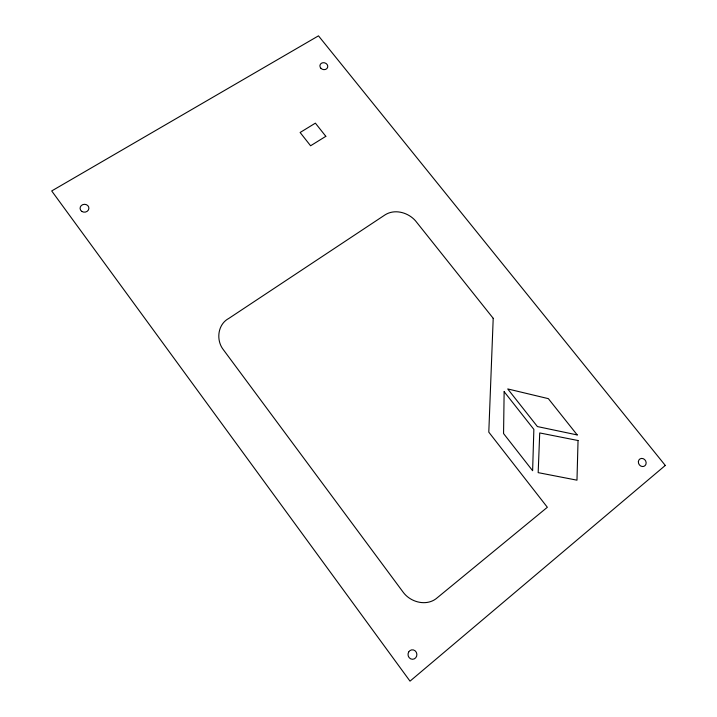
<?xml version="1.0" encoding="UTF-8"?>
<svg xmlns="http://www.w3.org/2000/svg" width="717" height="717" viewBox="0 0 717 717"><rect width="100%" height="100%" fill="white"/><g stroke="black" fill="none" stroke-linecap="round" stroke-linejoin="round"><path stroke-width="1.08" d="M504.141 391.67L503.558 433.552L532.623 470.728L533.86 429.375L504.141 391.67M578.045 440.525L576.979 480.175L538.171 472.637L539.722 432.943L578.045 440.525M493.206 318.303L488.797 432.154L547.349 507.277L437.37 597.673C427.287 606.681 410.984 602.656 403.33 592.43L223.498 349.887C215.826 340.414 217.556 324.335 228.804 318.429L384.957 214.939C394.717 208.611 408.134 212.456 415.466 220.773L493.206 318.303M665.295 465.441L410.016 681.15L51.705 190.946L318.482 35.85L665.295 465.441M325.832 136.329L310.595 145.775L300.127 132.493L315.381 123.154L325.832 136.329M577.221 434.932L537.418 426.57L507.717 388.937L548.362 398.652L577.221 434.932M320.956 68.339A3.979 3.442 16.8 0 0 327.597 67.452A3.979 3.442 16.8 0 0 322.937 62.72A3.979 3.442 16.8 0 0 320.956 68.339M81.846 211.425A4.41 3.935 -3.3 0 0 88.863 208.656A4.41 3.935 -3.3 0 0 82.76 204.641A4.41 3.935 -3.3 0 0 81.846 211.425M408.645 652.049A4.741 4.427 84.1 0 0 412.392 659.273A4.741 4.427 84.1 0 0 416.317 652.282A4.741 4.427 84.1 0 0 408.645 652.049M638.381 461.542A4.221 3.737 55.3 0 0 643.785 466.382A4.221 3.737 55.3 0 0 644.601 459.525A4.221 3.737 55.3 0 0 638.381 461.542"/></g></svg>
